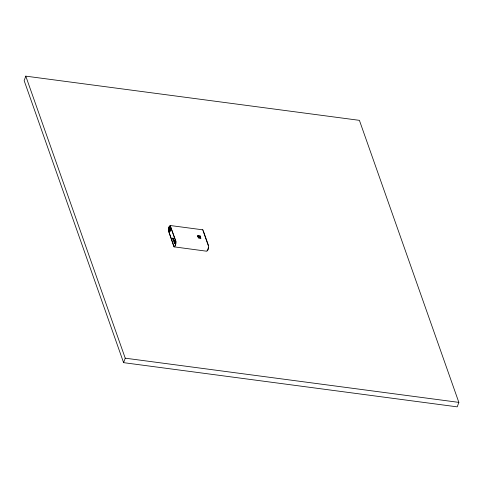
<?xml version="1.0" encoding="UTF-8"?>
<svg xmlns="http://www.w3.org/2000/svg" width="483" height="483" viewBox="0 0 483 483"><rect width="100%" height="100%" fill="white"/><g stroke="black" fill="none" stroke-linecap="round" stroke-linejoin="round"><path stroke-width="0.72" d="M169.527 228.725L169.43 229.811M170.022 229.425L170.022 228.767M208.318 247.713L207.708 249.934L207.032 250.743M169.044 228.32L168.941 230.675M168.959 228.924L169.388 227.372M169.455 229.159L169.762 228.399L170.01 229.002M170.251 230.777L170.396 227.451M25.786 76.145L24.15 80.619L123.594 362.655L457.214 406.855L458.85 402.381L359.406 120.345L25.786 76.145L125.236 358.181L123.594 362.655M172.666 238.409L172.956 237.877L173.143 239.767L172.666 238.409L173.789 238.56M174.949 242.762L174.58 243.764L173.53 240.782L173.892 239.779L175.142 243.233M175.075 243.414L174.393 240.528L175.112 242.563M174.393 240.528L174.164 240.824M169.219 227.849L169.829 226.932L170.372 227.517M170.058 231.206L170.233 230.729M169.95 230.005C169.455 228.151 170.137 230.693 169.497 229.908M169.611 228.64L169.95 228.664M169.847 231.496L170.046 231.134M202.214 230.059L202.987 229.902L208.535 245.642C208.487 247.483 208.62 250.254 206.766 251.226L173.934 246.831L168.362 230.403L168.911 226.986L170.149 225.507L202.739 229.823M169.611 227.155L170.221 227.203M169.841 231.417L169.213 231.448L168.965 230.626M174.182 246.91C176.035 245.938 175.903 243.166 175.945 241.325L170.149 225.507M169.624 231.556L169.074 231.061M173.53 240.782L174.731 240.939M125.236 358.181L458.85 402.381M169.533 230.101L169.461 229.757M203.138 231.031L208.378 245.895M168.531 229.666L168.531 230.85L174.025 246.433C175.884 246.095 175.74 243.1 175.8 241.566L170.306 225.984L169.201 226.781L168.531 229.666M170.59 231.864L170.59 231.864M170.97 232.951L170.97 232.951M171.405 234.17L171.405 234.17M171.833 235.39L171.833 235.39M197.752 236.247L198.35 238.016L200.952 238.361L200.807 237.956L198.857 237.696L198.519 236.736L200.427 236.869L200.282 236.459L197.758 236.223M173.137 238.33L173.457 239.58L173.137 238.33M200.095 235.921L197.487 235.571L197.632 235.982L200.234 236.326L200.095 235.921M200.554 237.231L199.038 237.026L200.68 237.594L200.554 237.231"/></g></svg>
